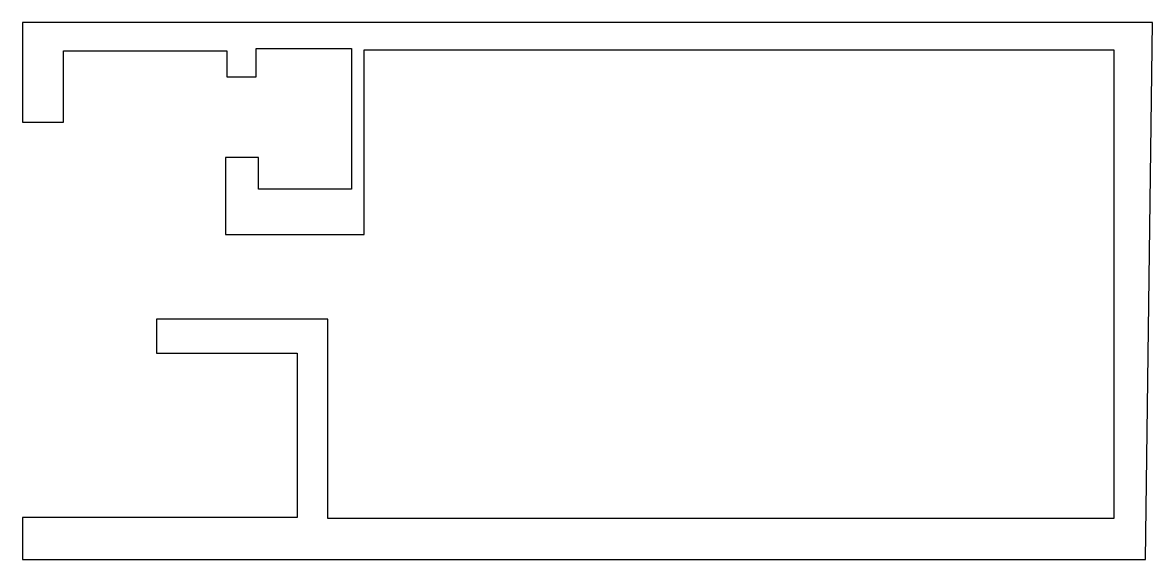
# Model space of a CAD drawing. Header units: millimetres. Extents: x 216 to 8736, y -286 to 3766.
import ezdxf

# ---------------------------------------------------------------- set-up
doc = ezdxf.new("R2010")
doc.units = ezdxf.units.MM

msp = doc.modelspace()

# ---------------------------------------------------------------- linework, layer by layer
for p, q in [((8735.9, 3765.6), (216.3, 3765.6)), ((216.3, 3765.6), (216.3, 3013.4)), ((8684.6, -285.8), (8735.9, 3765.6)), ((524.3, 3013.4), (524.3, 3551.9)), ((524.3, 3551.9), (1756, 3551.9)), ((1756, 3551.9), (1756, 3355.3)), ((1978.4, 3355.3), (1978.4, 3569)), ((1978.4, 3569), (2696.9, 3569)), ((2696.9, 3569), (2696.9, 2509.2)), ((2791, 2167.3), (2791, 3560.5)), ((2791, 3560.5), (8445.1, 3560.5)), ((8445.1, 3560.5), (8445.1, 21.9)), ((1756, 3355.3), (1978.4, 3355.3)), ((216.3, 3013.4), (524.3, 3013.4)), ((1995.5, 2748.5), (1747.4, 2748.5)), ((1747.4, 2748.5), (1747.4, 2500.6)), ((1995.5, 2509.2), (1995.5, 2748.5)), ((1747.4, 2500.6), (1747.4, 2167.3)), ((2696.9, 2509.2), (1995.5, 2509.2)), ((1747.4, 2167.3), (2791, 2167.3)), ((2517.3, 1526.2), (1225.7, 1526.2)), ((1225.7, 1526.2), (1225.7, 1269.8)), ((2517.3, 21.9), (2517.3, 1526.2)), ((1225.7, 1269.8), (2286.3, 1269.8)), ((2286.3, 1269.8), (2286.3, 30.5)), ((2286.3, 30.5), (216.3, 30.5)), ((216.3, 30.5), (216.3, -285.8)), ((8445.1, 21.9), (2517.3, 21.9)), ((216.3, -285.8), (8684.6, -285.8))]:
    msp.add_line(p, q)

doc.saveas('drawing.dxf')
